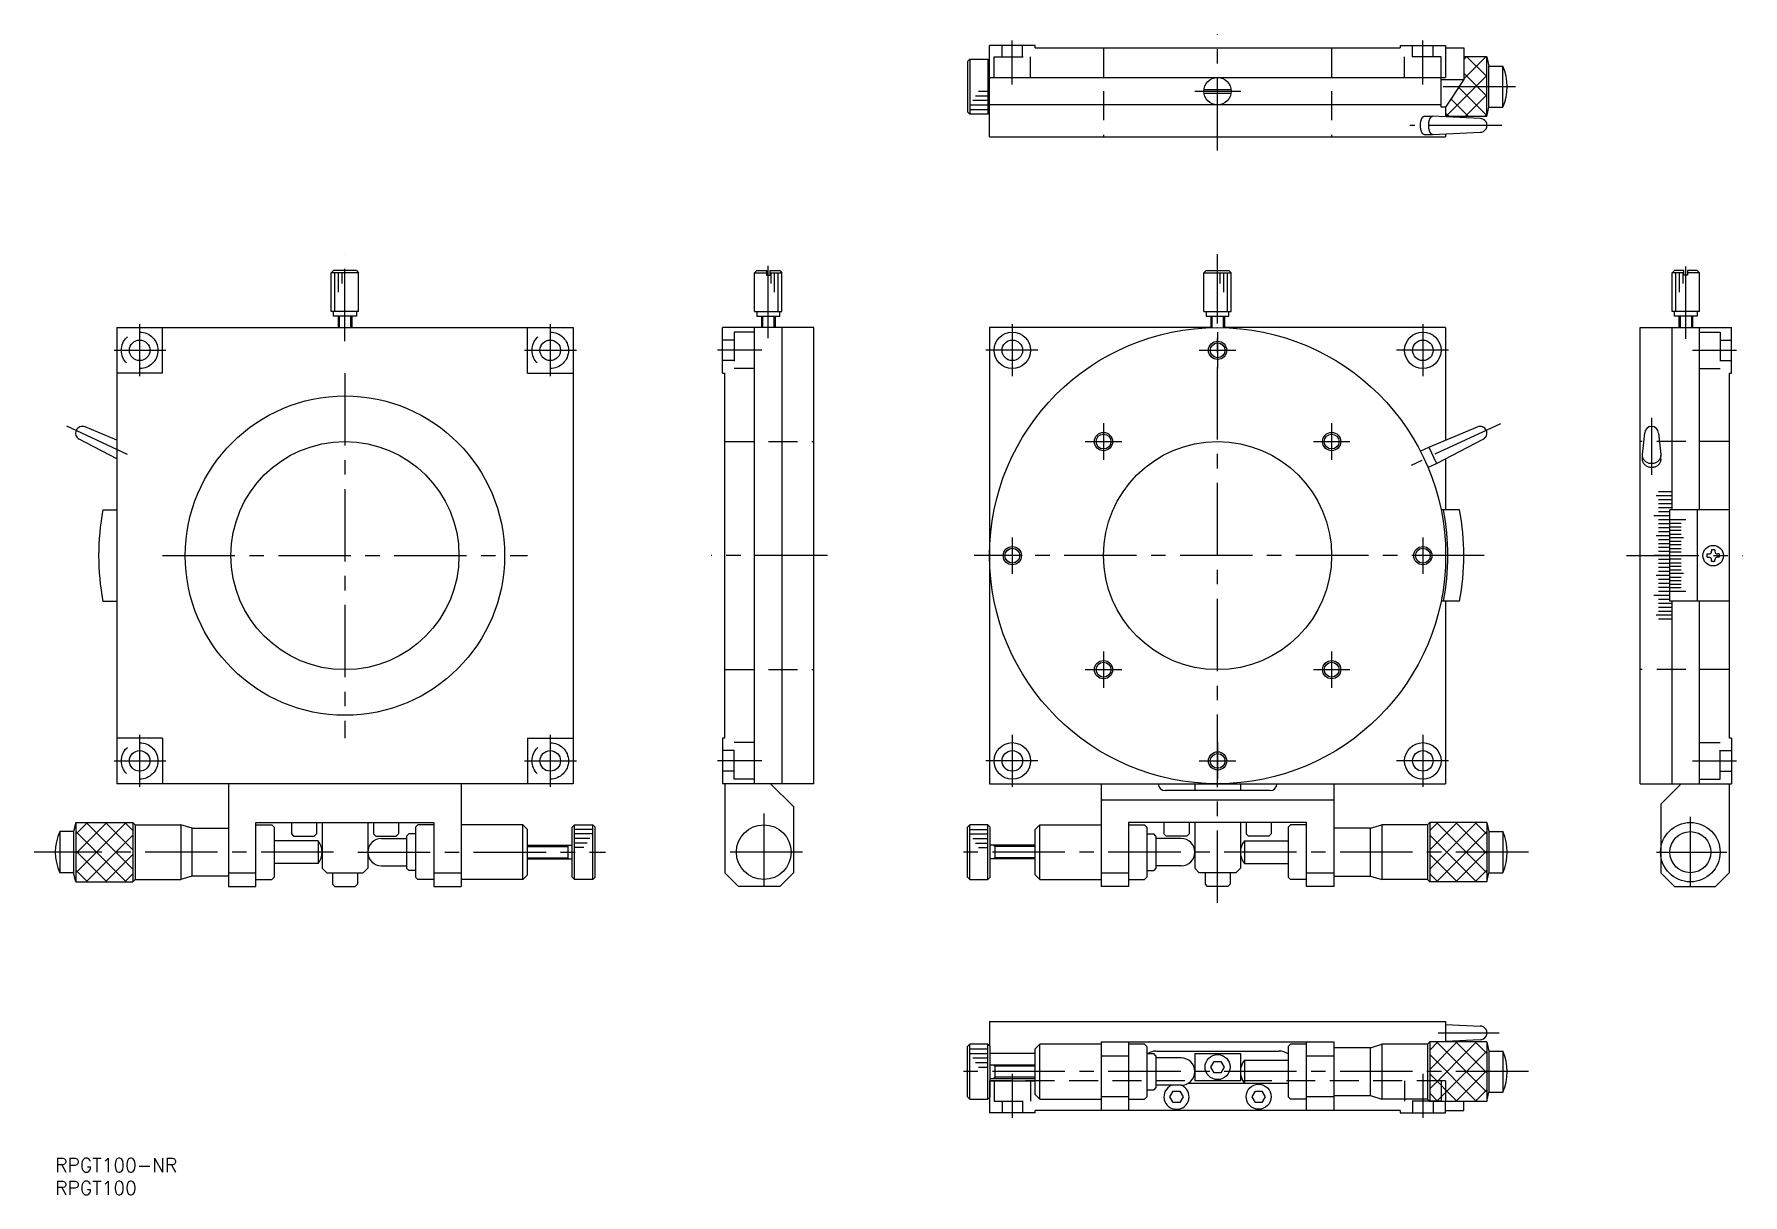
# Model space of a CAD drawing. Extents: x -5 to 370, y -8 to 246.
import ezdxf

# ---------------------------------------------------------------- set-up
doc = ezdxf.new("R2010")
doc.units = 0
doc.header["$LTSCALE"] = 0.5
doc.linetypes.add('CENTER', pattern=[50.8, 31.75, -6.35, 6.35, -6.35])
doc.linetypes.add('DASHED', pattern=[19.05, 12.7, -6.35])
doc.layers.get('0').update_dxf_attribs({"linetype": 'CONTINUOUS'})
for name, color, linetype in [('MSM_CENTER', 1, 'CENTER'), ('MSM_CONTINUOUS', 7, 'CONTINUOUS'), ('MSM_DASHED', 4, 'DASHED'), ('MSM_NARROW', 5, 'CONTINUOUS'), ('MSM_PART_NUMBER', 7, 'CONTINUOUS')]:
    doc.layers.add(name, color=color, linetype=linetype)
doc.styles.get("Standard").update_dxf_attribs({"font": 'txt.shx', "height": 3, "bigfont": 'bigfont.shx'})

# ---------------------------------------------------------------- blocks, each defined once
blk = doc.blocks.new('*U2')
at = {"layer": 'MSM_PART_NUMBER'}
blk.add_text('RPGT100-NR', height=3, dxfattribs=at).set_placement((0, -3))
blk = doc.blocks.new('*U3')
at = {"layer": 'MSM_PART_NUMBER'}
blk.add_text('RPGT100', height=3, dxfattribs=at).set_placement((0, -8))

msp = doc.modelspace()

# ---------------------------------------------------------------- linework, layer by layer
for p, q in [((354.936989, 194.612793), (354.436987, 194.112793)), ((354.436987, 185.612792), (354.436987, 194.112793)), ((357.036988, 194.612793), (354.936989, 194.612793)), ((357.036988, 193.612792), (357.036988, 194.612793)), ((357.836987, 193.612792), (357.036988, 193.612792)), ((357.836987, 194.612793), (357.836987, 193.612792)), ((359.936987, 194.612793), (357.836987, 194.612793)), ((359.936987, 194.612793), (360.436987, 194.112793)), ((360.436987, 185.612792), (360.436987, 194.112793)), ((360.436987, 185.612792), (354.436987, 185.612792)), ((354.936989, 184.612792), (354.936989, 185.612792)), ((359.936987, 184.612792), (354.936989, 184.612792)), ((359.936987, 185.612792), (359.936987, 184.612792)), ((347.436986, 82.112792), (347.436986, 182.112793)), ((347.436986, 182.112793), (367.436987, 182.112793)), ((354.436987, 142.112793), (354.436987, 182.112793)), ((360.436987, 142.112793), (360.436987, 182.112793)), ((367.436987, 172.112793), (367.436987, 182.112793)), ((366.936987, 172.112793), (367.436987, 172.112793)), ((366.936987, 172.112793), (366.936987, 92.112792)), ((347.945934, 154.260058), (348.436983, 158.949061)), ((351.436983, 158.949061), (351.928031, 154.260058)), ((347.936983, 153.226499), (347.936983, 154.088717)), ((347.93967, 154.126511), (347.945934, 154.260058)), ((347.943485, 153.942636), (347.93967, 154.126511)), ((347.964593, 153.777993), (347.943485, 153.942636)), ((348.002147, 153.629692), (347.964593, 153.777993)), ((348.054278, 153.479313), (348.002147, 153.629692)), ((351.871818, 153.629692), (351.819688, 153.479313)), ((351.909372, 153.777993), (351.871818, 153.629692)), ((351.93048, 153.942636), (351.909372, 153.777993)), ((351.928031, 154.260058), (351.934295, 154.126511)), ((351.934295, 154.126511), (351.93048, 153.942636)), ((351.936983, 153.226499), (351.936983, 154.088717)), ((347.944615, 153.093544), (347.936983, 153.226499)), ((347.967367, 152.911741), (347.944615, 153.093544)), ((348.005244, 152.750195), (347.967367, 152.911741)), ((348.057597, 152.606546), (348.005244, 152.750195)), ((348.120121, 153.330819), (348.054278, 153.479313)), ((348.12463, 152.461815), (348.057597, 152.606546)), ((348.200578, 153.188513), (348.120121, 153.330819)), ((348.204932, 152.320189), (348.12463, 152.461815)), ((348.293791, 153.055179), (348.200578, 153.188513)), ((348.299097, 152.185779), (348.204932, 152.320189)), ((348.400408, 152.928367), (348.293791, 153.055179)), ((348.404894, 152.061369), (348.299097, 152.185779)), ((348.517833, 152.811223), (348.400408, 152.928367)), ((348.523298, 151.944449), (348.404894, 152.061369)), ((348.647205, 152.703047), (348.517833, 152.811223)), ((348.651407, 151.837952), (348.523298, 151.944449)), ((348.785378, 152.606428), (348.647205, 152.703047)), ((348.790385, 151.7413), (348.651407, 151.837952)), ((348.933487, 152.52046), (348.785378, 152.606428)), ((348.936983, 151.656724), (348.790385, 151.7413)), ((349.088227, 152.447073), (348.933487, 152.52046)), ((349.092233, 151.583514), (348.936983, 151.656724)), ((349.250445, 152.385879), (349.088227, 152.447073)), ((349.252942, 151.523194), (349.092233, 151.583514)), ((349.417093, 152.338042), (349.250445, 152.385879)), ((349.419676, 151.475561), (349.252942, 151.523194)), ((349.588388, 152.303471), (349.417093, 152.338042)), ((349.589686, 151.441417), (349.419676, 151.475561)), ((349.761897, 152.282678), (349.588388, 152.303471)), ((349.762789, 151.420769), (349.589686, 151.441417)), ((349.936983, 152.275718), (349.761897, 152.282678)), ((349.936983, 151.413879), (349.762789, 151.420769)), ((350.112068, 152.282678), (349.936983, 152.275718)), ((350.111176, 151.420769), (349.936983, 151.413879)), ((350.284279, 151.441417), (350.111176, 151.420769)), ((350.285577, 152.303471), (350.112068, 152.282678)), ((350.454289, 151.475561), (350.284279, 151.441417)), ((350.456872, 152.338042), (350.285577, 152.303471)), ((350.621023, 151.523194), (350.454289, 151.475561)), ((350.62352, 152.385879), (350.456872, 152.338042)), ((350.781732, 151.583514), (350.621023, 151.523194)), ((350.785739, 152.447073), (350.62352, 152.385879)), ((350.936983, 151.656724), (350.781732, 151.583514)), ((350.940478, 152.52046), (350.785739, 152.447073)), ((351.08358, 151.7413), (350.936983, 151.656724)), ((351.088587, 152.606428), (350.940478, 152.52046)), ((351.222558, 151.837952), (351.08358, 151.7413)), ((351.22676, 152.703047), (351.088587, 152.606428)), ((351.350667, 151.944449), (351.222558, 151.837952)), ((351.356132, 152.811223), (351.22676, 152.703047)), ((351.469071, 152.061369), (351.350667, 151.944449)), ((351.473557, 152.928367), (351.356132, 152.811223)), ((351.574868, 152.185779), (351.469071, 152.061369)), ((351.580174, 153.055179), (351.473557, 152.928367)), ((351.669033, 152.320189), (351.574868, 152.185779)), ((351.673387, 153.188513), (351.580174, 153.055179)), ((351.749335, 152.461815), (351.669033, 152.320189)), ((351.753844, 153.330819), (351.673387, 153.188513)), ((351.816368, 152.606546), (351.749335, 152.461815)), ((351.819688, 153.479313), (351.753844, 153.330819)), ((351.868721, 152.750195), (351.816368, 152.606546)), ((351.906598, 152.911741), (351.868721, 152.750195)), ((351.92935, 153.093544), (351.906598, 152.911741)), ((351.936983, 153.226499), (351.92935, 153.093544)), ((353.936987, 122.112793), (353.936987, 142.112793)), ((366.936988, 142.112793), (353.936987, 142.112793)), ((359.998988, 122.112793), (359.998988, 142.112793)), ((362.138987, 132.466793), (362.492988, 132.466793)), ((362.138987, 131.758792), (362.492988, 131.758792)), ((363.790987, 133.410792), (363.082986, 133.410792)), ((363.082986, 133.410792), (363.082986, 133.056793)), ((363.082986, 130.814793), (363.082986, 131.168793)), ((363.790987, 133.410792), (363.790987, 133.056793)), ((363.790987, 130.814793), (363.790987, 131.168793)), ((364.734986, 132.466793), (364.380987, 132.466793)), ((364.734986, 131.758792), (364.380987, 131.758792)), ((364.734986, 132.466793), (364.734986, 131.758792)), ((363.790987, 130.814793), (363.082986, 130.814793)), ((366.936988, 122.112793), (353.936987, 122.112793)), ((354.436987, 82.112792), (354.436987, 122.112793)), ((360.436987, 82.112792), (360.436987, 122.112793)), ((367.436987, 92.112792), (366.936987, 92.112792)), ((367.436987, 92.112792), (367.436987, 82.112792)), ((347.436986, 82.112792), (367.436987, 82.112792)), ((366.936987, 82.112792), (366.936987, 62.612795)), ((354.936988, 59.612795), (351.936988, 62.612795)), ((366.936987, 62.612795), (363.936987, 59.612795)), ((354.936988, 59.612795), (363.936987, 59.612795))]:
    msp.add_line(p, q)
for centre, radius in [((363.436987, 132.112792), 2.25), ((358.436987, 67.112793), 4.5)]:
    msp.add_circle(centre, radius)
for centre, radius, start, end in [((349.936983, 158.949061), 1.5, 0, 180), ((362.492988, 133.056793), 0.59, 270, 0), ((362.492988, 131.168793), 0.59, 0, 90), ((364.380987, 133.056793), 0.59, 180, 270), ((364.380987, 131.168793), 0.59, 90, 180)]:
    msp.add_arc(centre, radius, start, end)
at = {"layer": 'MSM_CENTER'}
for p, q in [((209.793929, 235.352824), (209.793929, 245.005825)), ((254.79393, 220.909825), (254.79393, 246.409826)), ((299.79393, 235.352824), (299.79393, 245.005825)), ((249.834929, 233.909826), (259.85693, 233.909826)), ((304.216804, 234.909825), (322.918925, 234.909825)), ((317.121136, 226.409831), (296.916407, 226.409831)), ((63.498998, 179.12568), (63.498998, 198.198793)), ((156.299953, 179.769342), (156.299953, 196.321993)), ((254.79393, 55.979988), (254.79393, 198.198793)), ((357.436987, 179.602678), (357.436987, 196.321993)), ((18.498999, 182.821793), (18.498999, 171.461993)), ((108.498999, 182.821793), (108.498999, 171.461993)), ((209.793929, 182.821793), (209.793929, 171.461993)), ((254.793929, 181.112793), (254.793929, 173.112793)), ((299.793929, 182.821793), (299.793929, 171.461993)), ((12.882999, 177.112793), (24.265999, 177.112793)), ((102.882998, 177.112793), (114.265998, 177.112793)), ((154.856956, 177.112793), (145.203955, 177.112793)), ((215.40993, 177.112793), (204.02693, 177.112793)), ((250.793929, 177.112793), (258.793929, 177.112793)), ((305.409929, 177.112793), (294.026929, 177.112793)), ((358.879985, 177.112793), (368.532986, 177.112793)), ((63.498998, 172.112792), (63.498998, 92.112792)), ((229.793929, 161.112793), (229.793929, 153.112793)), ((279.793929, 161.112793), (279.793929, 153.112793)), ((349.936983, 162.312758), (349.936983, 149.813738)), ((2.434011, 160.587764), (15.793677, 154.357881)), ((316.803845, 161.028917), (297.200913, 151.886999)), ((225.793929, 157.112793), (233.793929, 157.112793)), ((275.793929, 157.112793), (283.793929, 157.112793)), ((209.793929, 136.112792), (209.793929, 128.112792)), ((299.793929, 136.112792), (299.793929, 128.112792)), ((23.498998, 132.112792), (103.498998, 132.112792)), ((169.299954, 132.112793), (143.799954, 132.112793)), ((313.249928, 132.112792), (201.42193, 132.112792)), ((344.436986, 132.112793), (369.936987, 132.112793)), ((353.936987, 132.112792), (357.936987, 132.112792)), ((229.793929, 111.112792), (229.793929, 103.112792)), ((279.79393, 111.112793), (279.79393, 103.112793)), ((225.793929, 107.112792), (233.793929, 107.112792)), ((275.79393, 107.112793), (283.79393, 107.112793)), ((18.498999, 92.821792), (18.498999, 81.461993)), ((108.498999, 92.821792), (108.498999, 81.461993)), ((209.793929, 92.821792), (209.793929, 81.461993)), ((254.793929, 91.112792), (254.793929, 83.112792)), ((299.793929, 92.821792), (299.793929, 81.461993)), ((12.882999, 87.112792), (24.265999, 87.112792)), ((102.882998, 87.112792), (114.265998, 87.112792)), ((154.856956, 87.112792), (145.203955, 87.112792)), ((215.40993, 87.112792), (204.02693, 87.112792)), ((250.793929, 87.112792), (258.793929, 87.112792)), ((305.409929, 87.112792), (294.026929, 87.112792)), ((358.879985, 87.112792), (368.532986, 87.112792)), ((155.299957, 75.612794), (155.299957, 58.612792)), ((358.436987, 59.652391), (358.436987, 74.865094)), ((60.995629, 67.112793), (-4.625997, 67.112793)), ((66.311552, 67.112793), (120.583929, 67.112793)), ((163.799958, 67.112793), (146.799956, 67.112793)), ((322.918925, 67.112793), (198.190523, 67.112793)), ((351.010985, 67.112793), (366.432388, 67.112793)), ((303.165936, 27.500102), (316.514442, 27.501181)), ((322.918925, 19.000002), (197.130205, 19.000002)), ((209.793929, 18.557002), (209.793929, 8.904001)), ((299.79393, 18.557002), (299.79393, 8.904001))]:
    msp.add_line(p, q, dxfattribs=at)
at = {"layer": 'MSM_CONTINUOUS'}
for p, q in [((214.793929, 243.909826), (204.793929, 243.909826)), ((204.793929, 223.909825), (204.793929, 243.909826)), ((214.793929, 243.409826), (214.793929, 243.909826)), ((294.79393, 243.909826), (304.79393, 243.909826)), ((294.79393, 243.909826), (294.79393, 243.409826)), ((304.79393, 243.909826), (304.79393, 236.909826)), ((199.966929, 240.409823), (200.466929, 240.909823)), ((199.966929, 240.409823), (199.966929, 229.409823)), ((200.466929, 240.909823), (200.466929, 228.909823)), ((200.466929, 240.909823), (204.466929, 240.909823)), ((204.793929, 240.582823), (204.466929, 240.909823)), ((204.466929, 240.909823), (204.466929, 228.909823)), ((214.793929, 243.409826), (294.79393, 243.409826)), ((304.79393, 243.409827), (308.79393, 243.409827)), ((308.79393, 243.409827), (308.79393, 236.471827)), ((313.792925, 241.427461), (308.79393, 241.427461)), ((313.792925, 228.392185), (313.792925, 241.427461)), ((313.792925, 241.427461), (314.292925, 239.409823)), ((204.793929, 236.909826), (304.79393, 236.909826)), ((303.783724, 230.409827), (303.783724, 236.909826)), ((303.783724, 236.471827), (308.79393, 236.471827)), ((308.79393, 236.471827), (304.79393, 230.409827)), ((314.292925, 230.409823), (314.292925, 239.409823)), ((314.292925, 239.409823), (317.292925, 239.409823)), ((317.292925, 230.409823), (317.292925, 239.409821)), ((251.820715, 234.309826), (257.767145, 234.309826)), ((251.820715, 233.509826), (257.767145, 233.509826)), ((200.466929, 228.909823), (199.966929, 229.409823)), ((204.466929, 228.909823), (200.466929, 228.909823)), ((204.466929, 228.909823), (204.793929, 229.236823)), ((303.783724, 230.909826), (204.793929, 230.909826)), ((304.79393, 230.409827), (303.783724, 230.409827)), ((304.79393, 230.409827), (304.79393, 228.272051)), ((313.792925, 228.392185), (314.292925, 230.409823)), ((314.292925, 230.409823), (317.292925, 230.409823)), ((299.264085, 226.409831), (299.264889, 226.49707)), ((299.264889, 226.322593), (299.264085, 226.409831)), ((299.264889, 226.49707), (299.267301, 226.584143)), ((299.267301, 226.23552), (299.264889, 226.322593)), ((299.267301, 226.584143), (299.271316, 226.670884)), ((299.271316, 226.148779), (299.267301, 226.23552)), ((299.271316, 226.670884), (299.276926, 226.757128)), ((299.276926, 226.062535), (299.271316, 226.148779)), ((299.276926, 226.757128), (299.284121, 226.842711)), ((299.284121, 225.976952), (299.276926, 226.062535)), ((299.284121, 226.842711), (299.292886, 226.92747)), ((299.292886, 225.892193), (299.284121, 225.976952)), ((299.292886, 226.92747), (299.303205, 227.011243)), ((299.303205, 225.80842), (299.292886, 225.892193)), ((299.303205, 227.011243), (299.315059, 227.093872)), ((299.315059, 225.725791), (299.303205, 225.80842)), ((299.315059, 227.093872), (299.328425, 227.175198)), ((299.328425, 225.644465), (299.315059, 225.725791)), ((299.328425, 227.175198), (299.343277, 227.255068)), ((299.343277, 225.564595), (299.328425, 225.644465)), ((299.343277, 227.255068), (299.359588, 227.333329)), ((299.359588, 225.486334), (299.343277, 225.564595)), ((299.359588, 227.333329), (299.377325, 227.409831)), ((299.377325, 225.409832), (299.359588, 225.486334)), ((299.377325, 227.409831), (299.396456, 227.484431)), ((299.396456, 225.335232), (299.377325, 225.409832)), ((299.396456, 227.484431), (299.416944, 227.556984)), ((299.416944, 225.262679), (299.396456, 225.335232)), ((299.416944, 227.556984), (299.43875, 227.627354)), ((299.43875, 225.192309), (299.416944, 225.262679)), ((299.43875, 227.627354), (299.461833, 227.695407)), ((299.461833, 225.124256), (299.43875, 225.192309)), ((299.461833, 227.695407), (299.486148, 227.761012)), ((299.486148, 225.058651), (299.461833, 225.124256)), ((299.486148, 227.761012), (299.511649, 227.824045)), ((299.511649, 224.995618), (299.486148, 225.058651)), ((299.511649, 227.824045), (299.538288, 227.884386)), ((299.538288, 224.935277), (299.511649, 224.995618)), ((299.538288, 227.884386), (299.566014, 227.94192)), ((299.566014, 224.877743), (299.538288, 224.935277)), ((299.566014, 227.94192), (299.594774, 227.996538)), ((299.594774, 224.823125), (299.566014, 224.877743)), ((299.594774, 227.996538), (299.624514, 228.048135)), ((299.624514, 224.771527), (299.594774, 224.823125)), ((299.624514, 228.048135), (299.655176, 228.096614)), ((299.655176, 224.723049), (299.624514, 224.771527)), ((299.655176, 228.096614), (299.686703, 228.141882)), ((299.686703, 228.141882), (299.719035, 228.183853)), ((299.719035, 228.183853), (299.752109, 228.222447)), ((299.752109, 228.222447), (299.785864, 228.25759)), ((299.785864, 228.25759), (299.820234, 228.289217)), ((299.820234, 228.289217), (299.855154, 228.317265)), ((299.855154, 228.317265), (299.890559, 228.341683)), ((299.890559, 228.341683), (299.926379, 228.362423)), ((299.926379, 228.362423), (299.962548, 228.379447)), ((299.962548, 228.379447), (299.998996, 228.392721)), ((299.998996, 228.392721), (300.035655, 228.402221)), ((300.035655, 228.402221), (300.072453, 228.407928)), ((300.072453, 228.407928), (300.109322, 228.409831)), ((300.109322, 228.409831), (301.921944, 228.409831)), ((301.076707, 226.409831), (301.077512, 226.49707)), ((301.077512, 226.322593), (301.076707, 226.409831)), ((301.077512, 226.49707), (301.079924, 226.584143)), ((301.079924, 226.23552), (301.077512, 226.322593)), ((301.079924, 226.584143), (301.083938, 226.670884)), ((301.083938, 226.148779), (301.079924, 226.23552)), ((301.083938, 226.670884), (301.089548, 226.757128)), ((301.089548, 226.062535), (301.083938, 226.148779)), ((301.089548, 226.757128), (301.096743, 226.842711)), ((301.096743, 225.976952), (301.089548, 226.062535)), ((301.096743, 226.842711), (301.105508, 226.92747)), ((301.105508, 225.892193), (301.096743, 225.976952)), ((301.105508, 226.92747), (301.115827, 227.011243)), ((301.115827, 225.80842), (301.105508, 225.892193)), ((301.115827, 227.011243), (301.127681, 227.093872)), ((301.127681, 225.725791), (301.115827, 225.80842)), ((301.127681, 227.093872), (301.141047, 227.175198)), ((301.141047, 225.644465), (301.127681, 225.725791)), ((301.141047, 227.175198), (301.155899, 227.255068)), ((301.155899, 225.564595), (301.141047, 225.644465)), ((301.155899, 227.255068), (301.17221, 227.333329)), ((301.17221, 225.486334), (301.155899, 225.564595)), ((301.17221, 227.333329), (301.189948, 227.409831)), ((301.189948, 225.409832), (301.17221, 225.486334)), ((301.189948, 227.409831), (301.209079, 227.484431)), ((301.209079, 225.335232), (301.189948, 225.409832)), ((301.209079, 227.484431), (301.229567, 227.556984)), ((301.229567, 225.262679), (301.209079, 225.335232)), ((301.229567, 227.556984), (301.251373, 227.627354)), ((301.251373, 225.192309), (301.229567, 225.262679)), ((301.251373, 227.627354), (301.274455, 227.695407)), ((301.274455, 225.124256), (301.251373, 225.192309)), ((301.274455, 227.695407), (301.29877, 227.761012)), ((301.29877, 225.058651), (301.274455, 225.124256)), ((301.29877, 227.761012), (301.324272, 227.824045)), ((301.324272, 224.995618), (301.29877, 225.058651)), ((301.324272, 227.824045), (301.35091, 227.884386)), ((301.35091, 224.935277), (301.324272, 224.995618)), ((301.35091, 227.884386), (301.378636, 227.94192)), ((301.378636, 224.877743), (301.35091, 224.935277)), ((301.378636, 227.94192), (301.407397, 227.996538)), ((301.407397, 224.823125), (301.378636, 224.877743)), ((301.407397, 227.996538), (301.437136, 228.048135)), ((301.437136, 224.771527), (301.407397, 224.823125)), ((301.437136, 228.048135), (301.467799, 228.096614)), ((301.467799, 224.723049), (301.437136, 224.771527)), ((301.467799, 228.096614), (301.499326, 228.141882)), ((301.499326, 228.141882), (301.531657, 228.183853)), ((301.531657, 228.183853), (301.564732, 228.222447)), ((301.564732, 228.222447), (301.598486, 228.25759)), ((301.598486, 228.25759), (301.632856, 228.289217)), ((301.632856, 228.289217), (301.667777, 228.317265)), ((301.667777, 228.317265), (301.703181, 228.341683)), ((301.703181, 228.341683), (301.739002, 228.362423)), ((301.739002, 228.362423), (301.77517, 228.379447)), ((301.77517, 228.379447), (301.811619, 228.392721)), ((301.811619, 228.392721), (301.848277, 228.402221)), ((301.848277, 228.402221), (301.885076, 228.407928)), ((301.885076, 228.407928), (301.921944, 228.409831)), ((312.344542, 227.909819), (301.921944, 228.409831)), ((301.921944, 224.409832), (312.427614, 224.912128)), ((313.792925, 228.392185), (304.79393, 228.392185)), ((204.793929, 223.909825), (304.79393, 223.909825)), ((299.686703, 224.677781), (299.655176, 224.723049)), ((299.719035, 224.63581), (299.686703, 224.677781)), ((299.752109, 224.597216), (299.719035, 224.63581)), ((299.785864, 224.562072), (299.752109, 224.597216)), ((299.820234, 224.530446), (299.785864, 224.562072)), ((299.855154, 224.502398), (299.820234, 224.530446)), ((299.890559, 224.47798), (299.855154, 224.502398)), ((299.926379, 224.45724), (299.890559, 224.47798)), ((299.962548, 224.440216), (299.926379, 224.45724)), ((299.998996, 224.426942), (299.962548, 224.440216)), ((300.035655, 224.417442), (299.998996, 224.426942)), ((300.072453, 224.411735), (300.035655, 224.417442)), ((300.109322, 224.409832), (300.072453, 224.411735)), ((300.109322, 224.409832), (301.921944, 224.409832)), ((301.499326, 224.677781), (301.467799, 224.723049)), ((301.531657, 224.63581), (301.499326, 224.677781)), ((301.564732, 224.597216), (301.531657, 224.63581)), ((301.598486, 224.562072), (301.564732, 224.597216)), ((301.632856, 224.530446), (301.598486, 224.562072)), ((301.667777, 224.502398), (301.632856, 224.530446)), ((301.703181, 224.47798), (301.667777, 224.502398)), ((301.739002, 224.45724), (301.703181, 224.47798)), ((301.77517, 224.440216), (301.739002, 224.45724)), ((301.811619, 224.426942), (301.77517, 224.440216)), ((301.848277, 224.417442), (301.811619, 224.426942)), ((301.885076, 224.411735), (301.848277, 224.417442)), ((301.921944, 224.409832), (301.885076, 224.411735)), ((304.79393, 224.547147), (304.79393, 223.909825)), ((60.999, 194.612793), (60.499, 194.112793)), ((66.499, 194.112793), (60.499, 194.112793)), ((60.499, 185.612792), (60.499, 194.112793)), ((65.998998, 194.612793), (60.999, 194.612793)), ((65.998998, 194.612793), (66.499, 194.112793)), ((66.499, 185.612792), (66.499, 194.112793)), ((153.799954, 194.612793), (153.299954, 194.112793)), ((153.299954, 194.112793), (155.899953, 194.112793)), ((153.299954, 185.612792), (153.299954, 194.112793)), ((153.799954, 194.612793), (155.899953, 194.612793)), ((155.899953, 194.612793), (155.899953, 193.612792)), ((155.899953, 193.612792), (156.699952, 193.612792)), ((156.699952, 193.612792), (156.699952, 194.612793)), ((156.699952, 194.612793), (158.799952, 194.612793)), ((156.699952, 194.112793), (159.299953, 194.112793)), ((158.799952, 194.612793), (159.299953, 194.112793)), ((159.299953, 185.612792), (159.299953, 194.112793)), ((252.29393, 194.612793), (251.793928, 194.112793)), ((251.793928, 194.112793), (257.793928, 194.112793)), ((251.793928, 185.612792), (251.793928, 194.112793)), ((252.29393, 194.612793), (257.293928, 194.612793)), ((257.293928, 194.612793), (257.793928, 194.112793)), ((257.793928, 185.612792), (257.793928, 194.112793)), ((357.036988, 194.112793), (354.436987, 194.112793)), ((360.436987, 194.112793), (357.836987, 194.112793)), ((66.499, 185.612792), (60.499, 185.612792)), ((60.999, 184.612792), (60.999, 185.612792)), ((65.998998, 184.612792), (60.999, 184.612792)), ((61.998999, 184.612792), (61.998999, 182.112793)), ((64.998999, 184.612792), (64.998999, 182.112793)), ((65.998998, 185.612792), (65.998998, 184.612792)), ((153.299954, 185.612792), (159.299953, 185.612792)), ((153.799954, 185.612792), (153.799954, 184.612792)), ((153.799954, 184.612792), (158.799952, 184.612792)), ((154.799953, 184.612792), (154.799953, 182.112793)), ((157.799953, 184.612792), (157.799953, 182.112793)), ((158.799952, 184.612792), (158.799952, 185.612792)), ((251.793928, 185.612792), (257.793928, 185.612792)), ((252.29393, 185.612792), (252.29393, 184.612792)), ((252.29393, 184.612792), (257.293928, 184.612792)), ((253.293929, 184.612792), (253.293929, 182.090287)), ((256.293929, 184.612792), (256.293929, 182.090287)), ((257.293928, 184.612792), (257.293928, 185.612792)), ((355.936988, 184.612792), (355.936988, 182.112793)), ((358.936988, 184.612792), (358.936988, 182.112793)), ((13.499, 182.112793), (13.499, 82.112792)), ((13.499, 182.112793), (113.498999, 182.112793)), ((23.499, 172.112792), (23.499, 182.112792)), ((103.498996, 172.112792), (103.498996, 182.112792)), ((113.498999, 182.112793), (113.498999, 82.112792)), ((146.299954, 172.112793), (146.299954, 182.112793)), ((166.299954, 182.112793), (146.299954, 182.112793)), ((153.299954, 82.112792), (153.299954, 182.112793)), ((159.299953, 182.112793), (159.299953, 82.112792)), ((166.299954, 82.112792), (166.299954, 182.112793)), ((204.793929, 182.112793), (204.793929, 82.112792)), ((253.293929, 182.112793), (204.793929, 182.112793)), ((304.793928, 182.112793), (256.293929, 182.112793)), ((304.793928, 182.112793), (304.793928, 157.442837)), ((23.499, 172.112792), (13.499, 172.112792)), ((103.498996, 172.112792), (113.498996, 172.112792)), ((146.299954, 172.112793), (146.799954, 172.112793)), ((146.799954, 92.112792), (146.799954, 172.112793)), ((13.499, 153.329859), (5.25639, 157.617718)), ((13.499, 157.442837), (6.523389, 160.334717)), ((301.076538, 155.901717), (311.769539, 160.334717)), ((302.767538, 152.275717), (313.036538, 157.617718)), ((299.227966, 155.039118), (301.076538, 155.901717)), ((301.076538, 155.901717), (302.767538, 152.275717)), ((300.918414, 151.413879), (302.767538, 152.275717)), ((304.793928, 153.329857), (304.793928, 142.112793)), ((10.433004, 142.112793), (13.499, 142.112793)), ((307.859924, 142.112793), (303.783722, 142.112793)), ((362.138987, 131.758792), (362.138987, 132.466793)), ((10.433003, 122.112793), (13.499, 122.112793)), ((307.859925, 122.112793), (303.783724, 122.112793)), ((304.793928, 122.112793), (304.793928, 82.112792)), ((23.499, 92.112792), (13.499, 92.112792)), ((23.499, 92.112792), (23.499, 82.112792)), ((103.498996, 92.112792), (103.498996, 82.112792)), ((103.498996, 92.112792), (113.498996, 92.112792)), ((146.299954, 92.112792), (146.299954, 82.112792)), ((146.799954, 92.112792), (146.299954, 92.112792)), ((113.498999, 82.112792), (13.499, 82.112792)), ((37.998998, 82.112792), (37.998998, 59.612795)), ((88.998998, 82.112792), (88.998998, 59.612795)), ((166.299954, 82.112792), (146.299954, 82.112792)), ((146.799957, 82.112792), (146.799957, 62.612795)), ((156.799958, 82.112792), (161.799956, 77.112794)), ((204.793929, 82.112792), (304.793928, 82.112792)), ((229.29393, 82.112792), (229.29393, 59.612795)), ((266.29393, 80.612794), (243.29393, 80.612794)), ((249.79393, 82.112792), (249.79393, 80.612794)), ((259.793928, 82.112792), (259.793928, 80.612794)), ((280.29393, 82.112792), (280.29393, 59.612795)), ((356.436988, 82.112792), (351.936988, 77.612792)), ((161.799956, 77.112794), (161.799956, 62.612795)), ((229.29393, 78.612794), (280.29393, 78.612794)), ((351.936988, 77.612792), (351.936988, 62.612795)), ((1.000003, 71.612793), (1.000003, 62.612795)), ((4.000003, 71.612793), (1.000003, 71.612793)), ((4.500003, 73.630431), (4.000003, 71.612793)), ((4.000003, 71.612793), (4.000003, 62.612793)), ((4.500003, 73.630431), (4.500003, 60.595155)), ((4.500003, 73.630431), (17.000002, 73.630431)), ((17.000002, 73.630431), (17.000002, 60.595155)), ((17.000002, 73.630431), (17.500002, 73.130431)), ((17.500002, 73.112794), (27.499, 73.112794)), ((17.500002, 73.112794), (17.500002, 61.112794)), ((29.999, 72.362794), (27.499, 73.112794)), ((27.499, 73.112794), (27.499, 61.112794)), ((29.999, 61.862794), (29.999, 72.362794)), ((29.999, 72.362794), (37.998998, 72.362794)), ((43.999001, 73.612793), (82.998996, 73.612793)), ((43.999001, 59.612795), (43.999001, 73.612793)), ((43.999001, 73.112793), (47.499001, 73.112793)), ((47.499001, 73.112793), (47.999001, 72.612793)), ((47.999001, 72.612793), (47.999001, 61.612794)), ((51.748999, 73.612793), (51.748999, 71.112795)), ((57.248997, 73.612793), (57.248997, 71.112795)), ((58.499, 73.612793), (58.499, 63.612793)), ((68.498998, 73.612793), (68.498998, 63.612793)), ((69.749, 73.612793), (69.749, 71.112795)), ((75.248998, 73.612793), (75.248998, 71.112795)), ((79.498996, 73.112793), (78.998996, 72.612793)), ((78.998996, 72.612793), (78.998996, 61.612794)), ((82.998996, 73.112793), (79.498996, 73.112793)), ((82.998996, 73.612793), (82.998996, 59.612795)), ((102.498999, 73.112794), (88.998998, 73.112794)), ((102.498999, 61.112794), (102.498999, 73.112794)), ((102.498999, 73.112794), (103.498999, 72.112793)), ((103.498999, 62.112794), (103.498999, 72.112793)), ((113.825999, 73.112793), (113.325999, 72.612793)), ((113.325999, 61.612793), (113.325999, 72.612793)), ((113.825999, 61.112793), (113.825999, 73.112793)), ((113.825999, 73.112793), (117.825999, 73.112793)), ((117.825999, 61.112793), (117.825999, 73.112793)), ((117.825999, 73.112793), (118.325999, 72.612793)), ((118.325999, 61.612793), (118.325999, 72.612793)), ((200.466929, 73.112793), (199.966929, 72.612793)), ((199.966929, 61.612793), (199.966929, 72.612793)), ((200.466929, 61.112793), (200.466929, 73.112793)), ((204.466929, 73.112793), (200.466929, 73.112793)), ((204.466929, 61.112793), (204.466929, 73.112793)), ((204.466929, 73.112793), (204.966929, 72.612793)), ((204.966929, 61.612793), (204.966929, 72.612793)), ((215.793929, 73.112794), (214.793929, 72.112793)), ((214.793929, 62.112794), (214.793929, 72.112793)), ((215.793929, 61.112794), (215.793929, 73.112794)), ((215.793929, 73.112794), (229.29393, 73.112794)), ((235.293932, 73.612793), (235.293932, 59.612795)), ((274.293927, 73.612793), (235.293932, 73.612793)), ((235.293932, 73.112793), (238.793932, 73.112793)), ((238.793932, 73.112793), (239.293932, 72.612793)), ((239.293932, 72.612793), (239.293932, 61.612794)), ((243.04393, 73.612793), (243.04393, 71.112795)), ((248.543928, 73.612793), (248.543928, 71.112795)), ((249.79393, 73.612793), (249.79393, 63.612793)), ((259.793928, 73.612793), (259.793928, 63.612793)), ((261.043931, 73.612793), (261.043931, 71.112795)), ((266.543929, 73.612793), (266.543929, 71.112795)), ((270.793927, 73.112793), (270.293927, 72.612793)), ((270.293927, 72.612793), (270.293927, 61.612794)), ((274.293927, 73.112793), (270.793927, 73.112793)), ((274.293927, 59.612795), (274.293927, 73.612793)), ((288.293928, 72.362794), (280.29393, 72.362794)), ((288.293928, 72.362794), (290.793928, 73.112794)), ((288.293928, 61.862794), (288.293928, 72.362794)), ((290.793928, 73.112794), (290.793928, 61.112794)), ((300.792926, 73.112794), (290.793928, 73.112794)), ((301.292926, 73.630431), (300.792926, 73.130431)), ((300.792926, 73.112794), (300.792926, 61.112794)), ((301.292926, 73.630431), (301.292926, 60.595155)), ((313.792925, 73.630431), (301.292926, 73.630431)), ((313.792925, 73.630431), (313.792925, 60.595155)), ((313.792925, 73.630431), (314.292925, 71.612793)), ((314.292925, 71.612793), (317.292925, 71.612793)), ((314.292925, 71.612793), (314.292925, 62.612793)), ((317.292925, 71.612793), (317.292925, 62.612795)), ((57.622, 69.612793), (47.999001, 69.612793)), ((51.748999, 71.112795), (52.248999, 70.612795)), ((52.248999, 70.612795), (56.748997, 70.612795)), ((57.248997, 71.112795), (56.748997, 70.612795)), ((57.621499, 69.612793), (57.621499, 64.612793)), ((69.749, 71.112795), (70.249, 70.612795)), ((70.249, 70.612795), (74.748998, 70.612795)), ((71.498998, 70.112793), (76.998999, 70.112793)), ((75.248998, 71.112795), (74.748998, 70.612795)), ((76.998998, 70.612793), (77.498998, 71.112793)), ((76.998998, 70.612793), (76.998998, 63.612793)), ((78.998996, 71.112793), (77.498998, 71.112793)), ((103.498999, 68.612793), (113.325999, 68.612793)), ((112.325999, 68.612793), (112.325999, 65.612793)), ((214.793929, 68.612793), (204.966929, 68.612793)), ((205.966929, 68.612793), (205.966929, 65.612793)), ((239.293932, 71.112793), (240.79393, 71.112793)), ((241.29393, 70.612793), (240.79393, 71.112793)), ((246.79393, 70.112793), (241.293929, 70.112793)), ((241.29393, 70.612793), (241.29393, 63.612793)), ((243.04393, 71.112795), (243.54393, 70.612795)), ((248.043928, 70.612795), (243.54393, 70.612795)), ((248.543928, 71.112795), (248.043928, 70.612795)), ((260.670928, 69.612793), (270.293927, 69.612793)), ((260.671429, 69.612793), (260.671429, 64.612793)), ((261.043931, 71.112795), (261.543931, 70.612795)), ((266.043929, 70.612795), (261.543931, 70.612795)), ((266.543929, 71.112795), (266.043929, 70.612795)), ((57.622, 64.612793), (47.999001, 64.612793)), ((71.498998, 64.112793), (76.998999, 64.112793)), ((103.498999, 65.612793), (113.325999, 65.612793)), ((214.793929, 65.612793), (204.966929, 65.612793)), ((246.79393, 64.112793), (241.293929, 64.112793)), ((260.670928, 64.612793), (270.293927, 64.612793)), ((4.000003, 62.612793), (1.000003, 62.612793)), ((4.500003, 60.595155), (4.000003, 62.612793)), ((4.500003, 60.595155), (17.000002, 60.595155)), ((17.000002, 60.595155), (17.500002, 61.095155)), ((17.500002, 61.112794), (27.499, 61.112794)), ((29.999, 61.862794), (27.499, 61.112794)), ((37.998998, 61.862794), (29.999, 61.862794)), ((37.998998, 62.612795), (43.999001, 62.612795)), ((43.999001, 61.112794), (47.499001, 61.112794)), ((47.999001, 61.612794), (47.499001, 61.112794)), ((58.499, 63.612793), (59.499, 62.612793)), ((59.499, 62.612793), (67.456997, 62.612793)), ((60.748999, 62.612793), (60.748999, 60.112795)), ((60.748999, 60.112795), (61.249, 59.612795)), ((66.248998, 60.112795), (65.748997, 59.612795)), ((66.248998, 62.612793), (66.248998, 60.112795)), ((67.498998, 62.612793), (68.498998, 63.612793)), ((76.998998, 63.612793), (77.498998, 63.112793)), ((78.998996, 63.112793), (77.498998, 63.112793)), ((78.998996, 61.612794), (79.498996, 61.112794)), ((82.998996, 61.112794), (79.498996, 61.112794)), ((82.998996, 62.612795), (88.998998, 62.612795)), ((102.498999, 61.112794), (88.998998, 61.112794)), ((103.498999, 62.112794), (102.498999, 61.112794)), ((113.325999, 61.612793), (113.825999, 61.112793)), ((117.825999, 61.112793), (113.825999, 61.112793)), ((118.325999, 61.612793), (117.825999, 61.112793)), ((146.799957, 62.612795), (149.799957, 59.612795)), ((161.799956, 62.612795), (158.799956, 59.612795)), ((199.966929, 61.612793), (200.466929, 61.112793)), ((200.466929, 61.112793), (204.466929, 61.112793)), ((204.966929, 61.612793), (204.466929, 61.112793)), ((214.793929, 62.112794), (215.793929, 61.112794)), ((215.793929, 61.112794), (229.29393, 61.112794)), ((229.29393, 62.612795), (235.293932, 62.612795)), ((235.293932, 61.112794), (238.793932, 61.112794)), ((239.293932, 61.612794), (238.793932, 61.112794)), ((239.293932, 63.112793), (240.79393, 63.112793)), ((241.29393, 63.612793), (240.79393, 63.112793)), ((250.79393, 62.612793), (249.79393, 63.612793)), ((258.793928, 62.612793), (250.835931, 62.612793)), ((252.04393, 62.612793), (252.04393, 60.112795)), ((252.04393, 60.112795), (252.543931, 59.612795)), ((257.543929, 60.112795), (257.043928, 59.612795)), ((257.543929, 62.612793), (257.543929, 60.112795)), ((259.793928, 63.612793), (258.793928, 62.612793)), ((270.293927, 61.612794), (270.793927, 61.112794)), ((274.293927, 61.112794), (270.793927, 61.112794)), ((274.293927, 62.612795), (280.293929, 62.612795)), ((280.29393, 61.862794), (288.293928, 61.862794)), ((288.293928, 61.862794), (290.793928, 61.112794)), ((300.792926, 61.112794), (290.793928, 61.112794)), ((301.292926, 60.595155), (300.792926, 61.095155)), ((313.792925, 60.595155), (301.292926, 60.595155)), ((313.792925, 60.595155), (314.292925, 62.612793)), ((314.292925, 62.612793), (317.292925, 62.612793)), ((37.998998, 59.612795), (43.999001, 59.612795)), ((61.249, 59.612795), (65.748997, 59.612795)), ((82.998996, 59.612795), (88.998998, 59.612795)), ((158.799956, 59.612795), (149.799957, 59.612795)), ((235.293932, 59.612795), (229.29393, 59.612795)), ((257.043928, 59.612795), (252.543931, 59.612795)), ((280.29393, 59.612795), (274.293927, 59.612795)), ((204.793929, 30), (204.793929, 24.673002)), ((204.793929, 30), (304.79393, 30)), ((304.79393, 30), (304.79393, 25.500004)), ((304.79393, 29.362678), (312.427614, 28.997697)), ((200.466929, 25.000002), (199.966929, 24.500002)), ((199.966929, 13.500002), (199.966929, 24.500002)), ((200.466929, 13.000002), (200.466929, 25.000002)), ((204.466929, 25.000002), (200.466929, 25.000002)), ((204.466929, 13.000002), (204.466929, 25.000002)), ((204.466929, 25.000002), (204.966929, 24.500002)), ((204.966929, 13.500002), (204.966929, 24.500002)), ((214.793929, 22.999999), (204.966929, 22.999999)), ((215.793929, 25.000004), (214.793929, 24.000002)), ((214.793929, 14.000003), (214.793929, 24.000002)), ((229.29393, 25.000004), (215.793929, 25.000004)), ((215.793929, 13.000003), (215.793929, 25.000004)), ((229.29393, 25.499999), (229.29393, 10.500003)), ((229.29393, 25.499999), (280.29393, 25.499999)), ((229.29393, 22.499999), (235.293932, 22.499999)), ((235.293932, 25.499999), (235.293932, 10.500003)), ((238.793931, 25.000003), (235.293932, 25.000003)), ((238.793932, 25.000002), (239.293932, 24.500002)), ((239.293932, 24.500002), (239.293932, 13.500003)), ((239.293932, 23.000002), (240.79393, 23.000002)), ((241.29393, 22.500002), (240.79393, 23.000002)), ((241.29393, 23.499999), (268.29393, 23.499999)), ((241.29393, 22.500002), (241.29393, 15.500003)), ((249.79393, 22.999999), (259.793928, 22.999999)), ((249.79393, 22.999999), (249.79393, 16.999999)), ((259.793928, 22.999999), (259.793928, 16.999999)), ((270.793927, 25.000002), (270.293927, 24.500002)), ((270.293927, 24.500002), (270.293927, 13.500003)), ((274.293927, 25.000002), (270.793927, 25.000002)), ((274.293927, 10.500003), (274.293927, 25.499999)), ((274.293927, 22.499999), (280.29393, 22.499999)), ((280.29393, 25.499999), (280.29393, 10.500003)), ((288.293928, 24.250004), (280.29393, 24.250004)), ((288.293928, 24.250004), (290.793928, 25.000004)), ((288.293928, 13.750003), (288.293928, 24.250004)), ((290.793928, 25.000004), (290.793928, 13.000003)), ((300.792926, 25.000004), (290.793928, 25.000004)), ((301.292926, 25.51764), (300.792926, 25.01764)), ((300.792926, 25.000004), (300.792926, 13.000003)), ((301.292926, 25.51764), (301.292926, 12.482364)), ((313.792925, 25.51764), (301.292926, 25.51764)), ((312.344542, 26.000007), (304.79393, 25.637775)), ((313.792925, 25.51764), (313.792925, 12.482364)), ((313.792925, 25.51764), (314.292925, 23.500002)), ((314.292925, 23.500002), (317.292925, 23.500002)), ((314.292925, 23.500002), (314.292925, 14.500002)), ((317.292925, 23.500002), (317.292925, 14.500004)), ((204.966929, 20.500002), (214.793929, 20.500002)), ((205.966929, 20.500002), (205.966929, 17.500002)), ((246.79393, 22.000002), (241.293929, 22.000002)), ((253.350553, 19.999999), (254.072242, 21.249999)), ((254.072242, 18.749999), (253.350553, 19.999999)), ((254.072242, 21.249999), (255.515618, 21.249999)), ((255.515618, 18.749999), (254.072242, 18.749999)), ((255.515618, 21.249999), (256.237306, 19.999999)), ((256.237306, 19.999999), (255.515618, 18.749999)), ((260.670928, 21.500002), (270.293927, 21.500002)), ((260.671429, 21.500002), (260.671428, 16.500003)), ((204.966929, 17.500002), (214.793929, 17.500002)), ((204.966929, 16.999999), (214.793929, 16.999999)), ((239.293932, 15.000003), (240.79393, 15.000003)), ((241.29393, 15.500003), (240.79393, 15.000003)), ((246.79393, 16.000003), (241.293929, 16.000003)), ((248.452244, 16.500003), (270.293927, 16.500003)), ((259.793928, 16.999999), (249.79393, 16.999999)), ((199.966929, 13.500002), (200.466929, 13.000002)), ((200.466929, 13.000002), (204.466929, 13.000002)), ((204.966929, 13.500002), (204.466929, 13.000002)), ((204.793929, 13.327002), (204.793929, 10)), ((214.793929, 14.000003), (215.793929, 13.000003)), ((215.793929, 13.000003), (229.29393, 13.000003)), ((235.293932, 13.500003), (229.29393, 13.500003)), ((235.293932, 13.000003), (238.793932, 13.000003)), ((239.293932, 13.500003), (238.793932, 13.000003)), ((244.350554, 13.500003), (245.072242, 14.750003)), ((245.072242, 12.250003), (244.350554, 13.500003)), ((245.072242, 14.750003), (246.515618, 14.750003)), ((246.515618, 12.250003), (245.072242, 12.250003)), ((246.515618, 14.750003), (247.237306, 13.500003)), ((247.237306, 13.500003), (246.515618, 12.250003)), ((262.350554, 13.500003), (263.072243, 14.750003)), ((263.072243, 12.250003), (262.350554, 13.500003)), ((263.072243, 14.750003), (264.515619, 14.750003)), ((264.515619, 12.250003), (263.072243, 12.250003)), ((264.515619, 14.750003), (265.237307, 13.500003)), ((265.237307, 13.500003), (264.515619, 12.250003)), ((270.293927, 13.500003), (270.793927, 13.000003)), ((274.293927, 13.000003), (270.793927, 13.000003)), ((280.29393, 13.500003), (274.293927, 13.500003)), ((280.29393, 13.750003), (288.293928, 13.750003)), ((288.293928, 13.750003), (290.793928, 13.000003)), ((300.792926, 13.000003), (290.793928, 13.000003)), ((301.292926, 12.482364), (300.792926, 12.982364)), ((313.792925, 12.482364), (301.292926, 12.482364)), ((304.79393, 10), (304.79393, 12.500003)), ((308.79393, 10.499998), (308.79393, 12.500003)), ((313.792925, 12.482364), (314.292925, 14.500002)), ((314.292925, 14.500002), (317.292925, 14.500002)), ((214.793929, 10), (204.793929, 10)), ((214.793929, 10), (214.793929, 10.5)), ((294.79393, 10.5), (214.793929, 10.5)), ((294.79393, 10.5), (294.79393, 10)), ((294.79393, 10), (304.79393, 10)), ((304.79393, 10.499998), (308.79393, 10.499998))]:
    msp.add_line(p, q, dxfattribs=at)
for centre, radius in [((254.79393, 233.909826), 3.000001), ((254.79393, 132.112792), 50), ((209.793929, 177.112793), 4), ((299.793929, 177.112793), 4), ((18.498999, 177.112793), 2.25), ((108.498999, 177.112793), 2.25), ((209.793929, 177.112793), 2.25), ((254.793929, 177.112793), 1.621), ((299.793929, 177.112793), 2.25), ((63.498998, 132.112792), 35), ((229.793929, 157.112793), 1.621), ((279.793929, 157.112793), 1.621), ((63.498998, 132.112792), 25), ((254.79393, 132.112792), 25), ((209.793929, 132.112792), 1.621), ((299.793929, 132.112792), 1.621), ((229.793929, 107.112792), 1.621), ((279.79393, 107.112793), 1.621), ((209.793929, 87.112792), 4), ((299.793929, 87.112792), 4), ((18.498999, 87.112792), 2.25), ((108.498999, 87.112792), 2.25), ((209.793929, 87.112792), 2.25), ((254.793929, 87.112792), 1.621), ((299.793929, 87.112792), 2.25), ((155.299957, 67.112793), 6.000001), ((358.436987, 67.112793), 6.517638), ((254.79393, 19.999999), 2.75), ((263.793931, 13.500003), 2.75)]:
    msp.add_circle(centre, radius, dxfattribs=at)
for centre, radius, start, end in [((307.667959, 234.909823), 10.624969, 334.942309, 25.057691), ((312.344542, 226.409822), 1.499997, 269.99994, 90.00006), ((5.948389, 158.948717), 1.5, 67.504, 242.53), ((312.344539, 158.948717), 1.5, 297.47, 112.496), ((63.498998, 132.112792), 54, 169.32807, 190.671929), ((254.79393, 132.112792), 50.5, 348.578814, 11.421187), ((254.79393, 132.112792), 54, 349.328071, 10.67193), ((243.29393, 82.112792), 1.499998, 180, 270), ((266.29393, 82.112792), 1.499998, 270, 0), ((10.624969, 67.112793), 10.624969, 154.942309, 205.057691), ((307.667959, 67.112793), 10.624969, 334.942309, 25.057691), ((54.499, 67.112793), 4, 321.313, 38.678), ((71.498998, 67.112793), 3, 90, 270), ((246.79393, 67.112793), 3, 270, 90), ((263.793928, 67.112793), 4, 141.322, 218.687), ((312.344542, 27.500004), 1.499997, 269.99994, 90.00006), ((241.29393, 19.999999), 3.5, 90, 121.002719), ((268.29393, 19.999999), 3.5, 55.150155, 90), ((307.667959, 19.000002), 10.624969, 334.942309, 25.057691), ((246.79393, 19.000002), 3, 270, 90), ((263.793928, 19.000002), 4, 141.322, 218.687), ((245.79393, 13.500003), 2.75, 114.619986, 65.54077)]:
    msp.add_arc(centre, radius, start, end, dxfattribs=at)
at = {"layer": 'MSM_DASHED'}
for p, q in [((207.543929, 241.409826), (207.543929, 243.909826)), ((212.043929, 241.409826), (212.043929, 243.909826)), ((297.54393, 241.409826), (297.54393, 243.909826)), ((302.04393, 241.409826), (302.04393, 243.909826)), ((205.793929, 236.909827), (205.793929, 241.409826)), ((205.793929, 241.409826), (213.793929, 241.409826)), ((213.793929, 236.909827), (213.793929, 241.409826)), ((229.79393, 243.409826), (229.79393, 223.909825)), ((279.79393, 243.409826), (279.79393, 223.909825)), ((295.79393, 236.909827), (295.79393, 241.409826)), ((303.79393, 241.409826), (295.79393, 241.409826)), ((303.79393, 236.909827), (303.79393, 241.409826)), ((148.799954, 181.112793), (148.799954, 173.112793)), ((153.299954, 181.112793), (148.799954, 181.112793)), ((360.436987, 181.112793), (364.936987, 181.112793)), ((364.936987, 181.112793), (364.936987, 173.112793)), ((148.799954, 179.362793), (146.299954, 179.362793)), ((364.936987, 179.362793), (367.436987, 179.362793)), ((148.799954, 174.862793), (146.299954, 174.862793)), ((153.299954, 173.112793), (148.799954, 173.112793)), ((360.436987, 173.112793), (364.936987, 173.112793)), ((364.936987, 174.862793), (367.436987, 174.862793)), ((146.799954, 157.112793), (166.299954, 157.112793)), ((366.936987, 157.112793), (347.436986, 157.112793)), ((146.799954, 107.112792), (166.299954, 107.112792)), ((366.936987, 107.112792), (347.436986, 107.112792)), ((153.299954, 91.112792), (148.799954, 91.112792)), ((148.799954, 83.112792), (148.799954, 91.112792)), ((360.436987, 91.112792), (364.936987, 91.112792)), ((364.936987, 83.112792), (364.936987, 91.112792)), ((148.799954, 89.362792), (146.299954, 89.362792)), ((364.936987, 89.362792), (367.436987, 89.362792)), ((148.799954, 84.862792), (146.299954, 84.862792)), ((153.299954, 83.112792), (148.799954, 83.112792)), ((360.436987, 83.112792), (364.936987, 83.112792)), ((364.936987, 84.862792), (367.436987, 84.862792)), ((304.793928, 16.999999), (204.793929, 16.999999)), ((204.793929, 16.999999), (204.793929, 13.327002)), ((205.793929, 16.999999), (205.793929, 12.5)), ((213.793929, 16.999999), (213.793929, 12.5)), ((295.79393, 16.999999), (295.79393, 12.5)), ((303.79393, 16.999999), (303.79393, 12.5)), ((304.793928, 16.999999), (304.793928, 12.482364)), ((205.793929, 12.5), (213.793929, 12.5)), ((207.543929, 12.5), (207.543929, 10)), ((212.043929, 12.5), (212.043929, 10)), ((303.79393, 12.5), (295.79393, 12.5)), ((297.54393, 12.5), (297.54393, 10)), ((302.04393, 12.5), (302.04393, 10))]:
    msp.add_line(p, q, dxfattribs=at)
for centre in [(18.498999, 177.112793), (108.498999, 177.112793), (18.498999, 87.112792), (108.498999, 87.112792)]:
    msp.add_circle(centre, 4, dxfattribs=at)
at = {"layer": 'MSM_NARROW'}
for p, q in [((308.79393, 240.853021), (309.36837, 241.427461)), ((308.79393, 236.610381), (313.61101, 241.427461)), ((313.792925, 237.097094), (309.462558, 241.427461)), ((313.792925, 241.339734), (313.705198, 241.427461)), ((304.818375, 228.392185), (313.792925, 237.366735)), ((313.792925, 232.854453), (308.79393, 237.853448)), ((201.724215, 232.909823), (204.466929, 232.909823)), ((202.394124, 233.909823), (204.466929, 233.909823)), ((313.792925, 228.611812), (307.656574, 234.748163)), ((309.061016, 228.392185), (313.792925, 233.124094)), ((200.466929, 230.909823), (204.466929, 230.909823)), ((200.466929, 229.909823), (204.466929, 229.909823)), ((201.132229, 231.909823), (204.466929, 231.909823)), ((305.527271, 228.392185), (304.79393, 229.125526)), ((309.769911, 228.392185), (305.969974, 232.192122)), ((313.303656, 228.392185), (313.792925, 228.881454)), ((61.299, 185.612792), (61.299, 194.112793)), ((62.099, 189.826915), (62.099, 194.112793)), ((62.899, 191.73607), (62.899, 194.112793)), ((156.899951, 191.73607), (156.899951, 194.112793)), ((157.699951, 189.826915), (157.699951, 194.112793)), ((158.499951, 185.612792), (158.499951, 194.112793)), ((255.393928, 191.73607), (255.393928, 194.112793)), ((256.193928, 189.826915), (256.193928, 194.112793)), ((256.993928, 185.612792), (256.993928, 194.112793)), ((355.236989, 185.612792), (355.236989, 194.112793)), ((356.036989, 189.826915), (356.036989, 194.112793)), ((356.836989, 191.73607), (356.836989, 194.112793)), ((62.269499, 184.612792), (62.269499, 182.112793)), ((64.728499, 184.612792), (64.728499, 182.112793)), ((155.070453, 184.612792), (155.070453, 182.112793)), ((157.529453, 184.612792), (157.529453, 182.112793)), ((253.564429, 184.612792), (253.564429, 182.097673)), ((256.023429, 184.612792), (256.023429, 182.097673)), ((356.207488, 184.612792), (356.207488, 182.112793)), ((358.666488, 184.612792), (358.666488, 182.112793)), ((354.436987, 145.199976), (350.936986, 145.199976)), ((354.436987, 146.072595), (351.436987, 146.072595)), ((354.436987, 144.327621), (351.436987, 144.327621)), ((354.436987, 143.455264), (351.436987, 143.455264)), ((354.436987, 142.582645), (351.436987, 142.582645)), ((353.936987, 140.837669), (350.436988, 140.837669)), ((353.936987, 141.710024), (351.436987, 141.710024)), ((357.436987, 139.965314), (351.436987, 139.965314)), ((353.936987, 139.092694), (351.436987, 139.092694)), ((356.436987, 139.180061), (353.936987, 139.180061)), ((353.936987, 136.475364), (350.936986, 136.475364)), ((353.936987, 138.220075), (351.436987, 138.220075)), ((353.936987, 137.347719), (351.436987, 137.347719)), ((353.936987, 135.602744), (351.436987, 135.602744)), ((353.936987, 138.394809), (356.436987, 138.394809)), ((356.436987, 137.609558), (353.936987, 137.609558)), ((353.936987, 136.824306), (356.436987, 136.824306)), ((356.936987, 136.039053), (353.936987, 136.039053)), ((353.936987, 135.253801), (356.436987, 135.253801)), ((353.936987, 132.112792), (350.436988, 132.112792)), ((353.936987, 134.730123), (351.436987, 134.730123)), ((353.936987, 133.857768), (351.436987, 133.857768)), ((353.936987, 132.985413), (351.436987, 132.985413)), ((353.936987, 131.240173), (351.436987, 131.240173)), ((356.436987, 134.468548), (353.936987, 134.468548)), ((353.936987, 133.683297), (356.436987, 133.683297)), ((356.436987, 132.898045), (353.936987, 132.898045)), ((356.436987, 131.32754), (353.936987, 131.32754)), ((353.936987, 127.750223), (350.936986, 127.750223)), ((353.936987, 130.367818), (351.436987, 130.367818)), ((353.936987, 129.495462), (351.436987, 129.495462)), ((353.936987, 128.622842), (351.436987, 128.622842)), ((353.936987, 130.542288), (356.436987, 130.542288)), ((356.436987, 129.757037), (353.936987, 129.757037)), ((353.936987, 128.971784), (356.436987, 128.971784)), ((356.936987, 128.186532), (353.936987, 128.186532)), ((353.936987, 127.401279), (356.436987, 127.401279)), ((353.936987, 126.877866), (351.436987, 126.877866)), ((353.936987, 126.005511), (351.436987, 126.005511)), ((353.936987, 125.132892), (351.436987, 125.132892)), ((357.436987, 124.260271), (351.436987, 124.260271)), ((356.436987, 126.616027), (353.936987, 126.616027)), ((353.936987, 125.830776), (356.436987, 125.830776)), ((356.436987, 125.045524), (353.936987, 125.045524)), ((353.936987, 123.387916), (350.436988, 123.387916)), ((353.936987, 122.515561), (351.436987, 122.515561)), ((354.436987, 121.64294), (351.436987, 121.64294)), ((354.436987, 120.770321), (351.436987, 120.770321)), ((354.436987, 119.897966), (351.436987, 119.897966)), ((354.436987, 119.025609), (350.936986, 119.025609)), ((354.436987, 118.15299), (351.436987, 118.15299)), ((4.500003, 71.083357), (7.047077, 73.630431)), ((4.500003, 66.840716), (11.289718, 73.630431)), ((4.500003, 62.598076), (15.532359, 73.630431)), ((15.532359, 60.595155), (4.500003, 71.627511)), ((17.000002, 63.370153), (6.739724, 73.630431)), ((17.000002, 67.612793), (10.982364, 73.630431)), ((17.000002, 71.855434), (15.225005, 73.630431)), ((117.825999, 72.112793), (113.825999, 72.112793)), ((200.466929, 72.112793), (204.466929, 72.112793)), ((301.292926, 71.855434), (303.067923, 73.630431)), ((301.292926, 67.612793), (307.310564, 73.630431)), ((301.292926, 63.370153), (311.553205, 73.630431)), ((313.792925, 62.598076), (302.760569, 73.630431)), ((302.760569, 60.595155), (313.792925, 71.627511)), ((313.792925, 66.840716), (307.00321, 73.630431)), ((313.792925, 71.083357), (311.245851, 73.630431)), ((6.739724, 60.595155), (17.000002, 70.855434)), ((103.498999, 68.342293), (112.325999, 68.342293)), ((112.325999, 68.342293), (112.596499, 68.612793)), ((117.825999, 71.112793), (113.825999, 71.112793)), ((117.160699, 70.112793), (113.825999, 70.112793)), ((116.568713, 69.112793), (113.825999, 69.112793)), ((115.898804, 68.112793), (113.825999, 68.112793)), ((200.466929, 71.112793), (204.466929, 71.112793)), ((201.132229, 70.112793), (204.466929, 70.112793)), ((201.724215, 69.112793), (204.466929, 69.112793)), ((202.394124, 68.112793), (204.466929, 68.112793)), ((205.966929, 68.342293), (205.696429, 68.612793)), ((214.793929, 68.342293), (205.966929, 68.342293)), ((311.553205, 60.595155), (301.292926, 70.855434)), ((11.289718, 60.595155), (4.500003, 67.38487)), ((10.982364, 60.595155), (17.000002, 66.612793)), ((103.498999, 65.883293), (112.325999, 65.883293)), ((112.325999, 65.883293), (112.596499, 65.612793)), ((205.966929, 65.883293), (205.696429, 65.612793)), ((214.793929, 65.883293), (205.966929, 65.883293)), ((307.310564, 60.595155), (301.292926, 66.612793)), ((307.00321, 60.595155), (313.792925, 67.38487)), ((7.047077, 60.595155), (4.500003, 63.142229)), ((15.225005, 60.595155), (17.000002, 62.370153)), ((303.067923, 60.595155), (301.292926, 62.370153)), ((311.245851, 60.595155), (313.792925, 63.142229)), ((200.466929, 24.000002), (204.466929, 24.000002)), ((200.466929, 23.000002), (204.466929, 23.000002)), ((301.292926, 23.742643), (303.067923, 25.51764)), ((301.292926, 19.500002), (307.310564, 25.51764)), ((301.292926, 15.257361), (311.553205, 25.51764)), ((311.553205, 12.482364), (301.292926, 22.742643)), ((313.792925, 14.485284), (302.760569, 25.51764)), ((302.760569, 12.482364), (313.792925, 23.51472)), ((313.792925, 18.727925), (307.00321, 25.51764)), ((313.792925, 22.970566), (311.245851, 25.51764)), ((201.132229, 22.000002), (204.466929, 22.000002)), ((201.724215, 21.000002), (204.466929, 21.000002)), ((202.394124, 20.000002), (204.466929, 20.000002)), ((205.966929, 20.229502), (205.696429, 20.500002)), ((214.793929, 20.229502), (205.966929, 20.229502)), ((307.00321, 12.482364), (313.792925, 19.272079)), ((205.966929, 17.770502), (205.696429, 17.500002)), ((214.793929, 17.770502), (205.966929, 17.770502)), ((307.310564, 12.482364), (301.292926, 18.500002)), ((311.245851, 12.482364), (313.792925, 15.029438)), ((303.067923, 12.482364), (301.292926, 14.257361))]:
    msp.add_line(p, q, dxfattribs=at)
for centre in [(254.793929, 177.112793), (229.793929, 157.112793), (279.793929, 157.112793), (209.793929, 132.112792), (299.793929, 132.112792), (229.793929, 107.112792), (279.79393, 107.112793), (254.793929, 87.112792)]:
    msp.add_circle(centre, 2, dxfattribs=at)

# ---------------------------------------------------------------- block references
at = {"layer": 'MSM_CONTINUOUS'}
for name in ['*U2', '*U3']:
    msp.add_blockref(name, (0, 0), dxfattribs=at)

doc.saveas('drawing.dxf')
